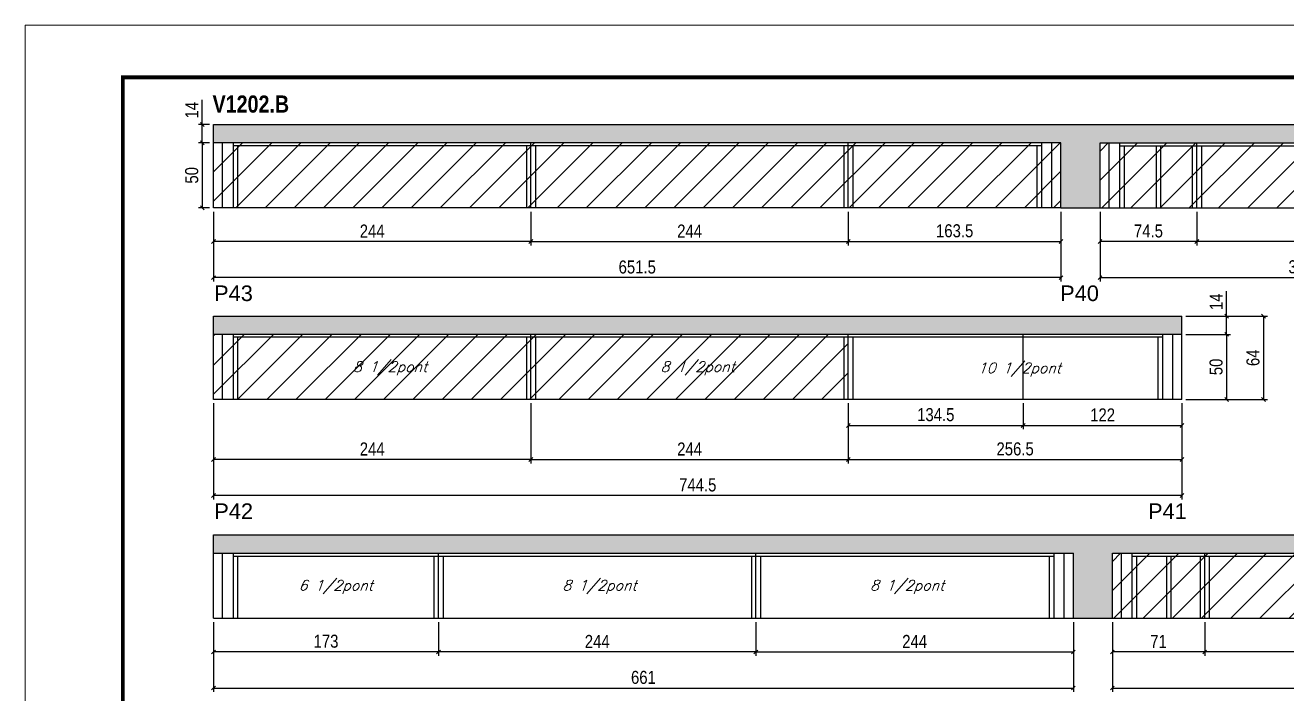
# Model space of a CAD drawing. Extents: x 3309 to 9563, y -2522 to 14608.
# Drawn here: x 3309 to 4279, y 11797 to 12311 of the extents above; entities that cross this region are included whole.
import ezdxf

# ---------------------------------------------------------------- set-up
doc = ezdxf.new("R2010")
doc.units = 0
doc.linetypes.add('DASHED', pattern=[0.75, 0.5, -0.25])
for name, color, linetype in [('5', 5, 'Continuous'), ('COTA', 241, 'Continuous'), ('NOMENCLATURA', 7, 'Continuous'), ('Painéis', 200, 'Continuous'), ('SARR_2.2x7', 40, 'Continuous'), ('SARR_3.5x7', 81, 'Continuous'), ('texto', 7, 'Continuous')]:
    doc.layers.add(name, color=color, linetype=linetype)
for name, color, linetype, lineweight in [('Folhas', 255, 'Continuous', 9), ('Hachura', 251, 'Continuous', 9), ('SARRAFO DE PRESSAO', 251, 'DASHED', 9)]:
    doc.layers.add(name, color=color, linetype=linetype, lineweight=lineweight)
doc.styles.add('COTA TECNICA', font='techl___.ttf', dxfattribs={"height": 10})
doc.styles.add('Romans', font='romans.shx')
doc.styles.get("Standard").update_dxf_attribs({"font": 'arial.ttf'})
doc.styles.add('TECNICA', font='techb___.ttf', dxfattribs={"height": 10})
doc.dimstyles.new('PAINEL', dxfattribs={"dimtxt": 10, "dimasz": 3, "dimexe": 3, "dimexo": 3, "dimgap": 3, "dimtad": 1, "dimdec": 1, "dimzin": 12, "dimdsep": 46, "dimtxsty": 'COTA TECNICA', "dimblk1": 'OBLIQUE', "dimblk2": 'OBLIQUE', "dimsah": 1, "dimcen": 0.9, "dimclrd": 4, "dimclre": 4, "dimclrt": 240, "dimadec": 1, "dimazin": 3, "dimtfac": 1, "dimtdec": 1, "dimtmove": 0, "dimatfit": 3, "dimfxl": 1, "dimtolj": 1, "dimtzin": 12, "dimarcsym": 0})

# ---------------------------------------------------------------- blocks, each defined once
blk = doc.blocks.new('9999999999')
at = {"layer": 'Folhas'}
blk.add_lwpolyline([(98138.98, 34190.21), (99623.98, 34190.21), (99623.98, 35240.21), (98138.98, 35240.21)], close=True, dxfattribs=at)
at = {"layer": 'Folhas', "color": 30, "const_width": 3}
blk.add_lwpolyline([(98213.98, 34230.21), (99583.98, 34230.21), (99583.98, 35200.21), (98213.98, 35200.21)], close=True, dxfattribs=at)
blk = doc.blocks.new('_Oblique')
at = {"color": 0, "linetype": 'ByBlock', "lineweight": -2}
blk.add_line((-0.5, -0.5), (0.5, 0.5), dxfattribs=at)
blk = doc.blocks.new('*D91')
at = {"layer": 'COTA', "color": 4, "linetype": 'ByBlock', "lineweight": -2, "transparency": 16777216}
for p, q in [((4145.1, 11851.95), (4145.1, 11798.32)), ((4460.06, 11851.95), (4460.06, 11798.32)), ((4145.1, 11801.32), (4460.06, 11801.32))]:
    blk.add_line(p, q, dxfattribs=at)
at = {"layer": 'Defpoints', "color": 0, "linetype": 'ByBlock', "transparency": 16777216}
for p in [(4145.1, 11854.95), (4460.06, 11854.95), (4460.06, 11801.32)]:
    blk.add_point(p, dxfattribs=at)
at = {"layer": 'COTA', "color": 4, "linetype": 'ByBlock', "lineweight": -2, "transparency": 16777216, "xscale": 3, "yscale": 3, "zscale": 3, "rotation": 180}
blk.add_blockref('_Oblique', (4145.1, 11801.32), dxfattribs=at)
at = {"layer": 'COTA', "color": 4, "linetype": 'ByBlock', "lineweight": -2, "transparency": 16777216, "xscale": 3, "yscale": 3, "zscale": 3}
blk.add_blockref('_Oblique', (4460.06, 11801.32), dxfattribs=at)
at = {"layer": 'COTA', "color": 240, "linetype": 'ByBlock', "transparency": 16777216, "insert": (4302.58, 11809.54), "char_height": 10, "attachment_point": 5, "style": 'COTA TECNICA'}
blk.add_mtext('\\A1;315', dxfattribs=at)
blk = doc.blocks.new('*D92')
at = {"layer": 'COTA', "color": 4, "lineweight": -2, "transparency": 16777216}
for p, q in [((4216.06, 11851.95), (4216.06, 11826.03)), ((4460.06, 11851.95), (4460.06, 11826.03)), ((4460.06, 11829.03), (4216.06, 11829.03))]:
    blk.add_line(p, q, dxfattribs=at)
at = {"layer": 'Defpoints', "color": 0, "transparency": 16777216}
for p in [(4216.06, 11854.95), (4460.06, 11854.95), (4216.06, 11829.03)]:
    blk.add_point(p, dxfattribs=at)
at = {"layer": 'COTA', "color": 4, "lineweight": -2, "transparency": 16777216, "xscale": 3, "yscale": 3, "zscale": 3, "rotation": 180}
blk.add_blockref('_Oblique', (4216.06, 11829.03), dxfattribs=at)
at = {"layer": 'COTA', "color": 4, "lineweight": -2, "transparency": 16777216, "xscale": 3, "yscale": 3, "zscale": 3}
blk.add_blockref('_Oblique', (4460.06, 11829.03), dxfattribs=at)
at = {"layer": 'COTA', "color": 240, "transparency": 16777216, "insert": (4338.06, 11837.11), "char_height": 10, "attachment_point": 5, "style": 'COTA TECNICA'}
blk.add_mtext('\\A1;244', dxfattribs=at)
blk = doc.blocks.new('*D93')
at = {"layer": 'COTA', "color": 4, "lineweight": -2, "transparency": 16777216}
for p, q in [((4145.1, 11851.95), (4145.1, 11826.03)), ((4216.06, 11851.95), (4216.06, 11826.03)), ((4216.06, 11829.03), (4145.1, 11829.03))]:
    blk.add_line(p, q, dxfattribs=at)
at = {"layer": 'Defpoints', "color": 0, "transparency": 16777216}
for p in [(4145.1, 11854.95), (4216.06, 11854.95), (4145.1, 11829.03)]:
    blk.add_point(p, dxfattribs=at)
at = {"layer": 'COTA', "color": 4, "lineweight": -2, "transparency": 16777216, "xscale": 3, "yscale": 3, "zscale": 3, "rotation": 180}
blk.add_blockref('_Oblique', (4145.1, 11829.03), dxfattribs=at)
at = {"layer": 'COTA', "color": 4, "lineweight": -2, "transparency": 16777216, "xscale": 3, "yscale": 3, "zscale": 3}
blk.add_blockref('_Oblique', (4216.06, 11829.03), dxfattribs=at)
at = {"layer": 'COTA', "color": 240, "transparency": 16777216, "insert": (4180.58, 11837.11), "char_height": 10, "attachment_point": 5, "style": 'COTA TECNICA'}
blk.add_mtext('\\A1;71', dxfattribs=at)
blk = doc.blocks.new('*D98')
at = {"layer": 'COTA', "color": 4, "linetype": 'ByBlock', "lineweight": -2, "transparency": 16777216}
for p, q in [((3454.1, 12167.35), (3454.1, 12141.44)), ((3698.1, 12167.35), (3698.1, 12141.44)), ((3698.1, 12144.44), (3454.1, 12144.44))]:
    blk.add_line(p, q, dxfattribs=at)
at = {"layer": 'Defpoints', "color": 0, "linetype": 'ByBlock', "transparency": 16777216}
for p in [(3454.1, 12170.35), (3698.1, 12170.35), (3454.1, 12144.44)]:
    blk.add_point(p, dxfattribs=at)
at = {"layer": 'COTA', "color": 4, "linetype": 'ByBlock', "lineweight": -2, "transparency": 16777216, "xscale": 3, "yscale": 3, "zscale": 3, "rotation": 180}
blk.add_blockref('_Oblique', (3454.1, 12144.44), dxfattribs=at)
at = {"layer": 'COTA', "color": 4, "linetype": 'ByBlock', "lineweight": -2, "transparency": 16777216, "xscale": 3, "yscale": 3, "zscale": 3}
blk.add_blockref('_Oblique', (3698.1, 12144.44), dxfattribs=at)
at = {"layer": 'COTA', "color": 240, "linetype": 'ByBlock', "transparency": 16777216, "insert": (3576.1, 12152.51), "char_height": 10, "attachment_point": 5, "style": 'COTA TECNICA'}
blk.add_mtext('\\A1;244', dxfattribs=at)
blk = doc.blocks.new('*D100')
at = {"layer": 'COTA', "color": 4, "linetype": 'ByBlock', "lineweight": -2, "transparency": 16777216}
for p, q in [((3454.1, 12167.35), (3454.1, 12113.73)), ((4105.6, 12167.35), (4105.6, 12113.73)), ((4105.6, 12116.73), (3454.1, 12116.73))]:
    blk.add_line(p, q, dxfattribs=at)
at = {"layer": 'Defpoints', "color": 0, "linetype": 'ByBlock', "transparency": 16777216}
for p in [(3454.1, 12170.35), (4105.6, 12170.35), (3454.1, 12116.73)]:
    blk.add_point(p, dxfattribs=at)
at = {"layer": 'COTA', "color": 4, "linetype": 'ByBlock', "lineweight": -2, "transparency": 16777216, "xscale": 3, "yscale": 3, "zscale": 3, "rotation": 180}
blk.add_blockref('_Oblique', (3454.1, 12116.73), dxfattribs=at)
at = {"layer": 'COTA', "color": 4, "linetype": 'ByBlock', "lineweight": -2, "transparency": 16777216, "xscale": 3, "yscale": 3, "zscale": 3}
blk.add_blockref('_Oblique', (4105.6, 12116.73), dxfattribs=at)
at = {"layer": 'COTA', "color": 240, "linetype": 'ByBlock', "transparency": 16777216, "insert": (3779.85, 12124.84), "char_height": 10, "attachment_point": 5, "style": 'COTA TECNICA'}
blk.add_mtext('\\A1;651.5', dxfattribs=at)
blk = doc.blocks.new('*D99')
at = {"layer": 'COTA', "color": 4, "lineweight": -2, "transparency": 16777216}
for p, q in [((3698.1, 12167.35), (3698.1, 12141.44)), ((3942.1, 12167.35), (3942.1, 12141.44)), ((3698.1, 12144.44), (3942.1, 12144.44))]:
    blk.add_line(p, q, dxfattribs=at)
at = {"layer": 'Defpoints', "color": 0, "transparency": 16777216}
for p in [(3698.1, 12170.35, 0), (3942.1, 12170.35, 0), (3942.1, 12144.44)]:
    blk.add_point(p, dxfattribs=at)
at = {"layer": 'COTA', "color": 4, "lineweight": -2, "transparency": 16777216, "xscale": 3, "yscale": 3, "zscale": 3, "rotation": 180}
blk.add_blockref('_Oblique', (3698.1, 12144.44), dxfattribs=at)
at = {"layer": 'COTA', "color": 4, "lineweight": -2, "transparency": 16777216, "xscale": 3, "yscale": 3, "zscale": 3}
blk.add_blockref('_Oblique', (3942.1, 12144.44), dxfattribs=at)
at = {"layer": 'COTA', "color": 240, "transparency": 16777216, "insert": (3820.1, 12152.51), "char_height": 10, "attachment_point": 5, "style": 'COTA TECNICA'}
blk.add_mtext('\\A1;244', dxfattribs=at)
blk = doc.blocks.new('*D104')
at = {"layer": 'COTA', "color": 4, "linetype": 'ByBlock', "lineweight": -2, "transparency": 16777216}
for p, q in [((4135.6, 12167.35), (4135.6, 12113.73)), ((4454.06, 12167.35), (4454.06, 12113.73)), ((4135.6, 12116.73), (4454.06, 12116.73))]:
    blk.add_line(p, q, dxfattribs=at)
at = {"layer": 'Defpoints', "color": 0, "linetype": 'ByBlock', "transparency": 16777216}
for p in [(4135.6, 12170.35), (4454.06, 12170.35), (4454.06, 12116.73)]:
    blk.add_point(p, dxfattribs=at)
at = {"layer": 'COTA', "color": 4, "linetype": 'ByBlock', "lineweight": -2, "transparency": 16777216, "xscale": 3, "yscale": 3, "zscale": 3, "rotation": 180}
blk.add_blockref('_Oblique', (4135.6, 12116.73), dxfattribs=at)
at = {"layer": 'COTA', "color": 4, "linetype": 'ByBlock', "lineweight": -2, "transparency": 16777216, "xscale": 3, "yscale": 3, "zscale": 3}
blk.add_blockref('_Oblique', (4454.06, 12116.73), dxfattribs=at)
at = {"layer": 'COTA', "color": 240, "linetype": 'ByBlock', "transparency": 16777216, "insert": (4294.83, 12124.97), "char_height": 10, "attachment_point": 5, "style": 'COTA TECNICA'}
blk.add_mtext('\\A1;318.5', dxfattribs=at)
blk = doc.blocks.new('*D105')
at = {"layer": 'COTA', "color": 4, "lineweight": -2, "transparency": 16777216}
for p, q in [((4210.06, 12167.35), (4210.06, 12141.44)), ((4454.06, 12167.35), (4454.06, 12141.44)), ((4454.06, 12144.44), (4210.06, 12144.44))]:
    blk.add_line(p, q, dxfattribs=at)
at = {"layer": 'Defpoints', "color": 0, "transparency": 16777216}
for p in [(4210.06, 12170.35), (4454.06, 12170.35), (4210.06, 12144.44)]:
    blk.add_point(p, dxfattribs=at)
at = {"layer": 'COTA', "color": 4, "lineweight": -2, "transparency": 16777216, "xscale": 3, "yscale": 3, "zscale": 3, "rotation": 180}
blk.add_blockref('_Oblique', (4210.06, 12144.44), dxfattribs=at)
at = {"layer": 'COTA', "color": 4, "lineweight": -2, "transparency": 16777216, "xscale": 3, "yscale": 3, "zscale": 3}
blk.add_blockref('_Oblique', (4454.06, 12144.44), dxfattribs=at)
at = {"layer": 'COTA', "color": 240, "transparency": 16777216, "insert": (4332.06, 12152.51), "char_height": 10, "attachment_point": 5, "style": 'COTA TECNICA'}
blk.add_mtext('\\A1;244', dxfattribs=at)
blk = doc.blocks.new('*D106')
at = {"layer": 'COTA', "color": 4, "lineweight": -2, "transparency": 16777216}
for p, q in [((4135.6, 12167.35), (4135.6, 12141.44)), ((4210.06, 12167.35), (4210.06, 12141.44)), ((4210.06, 12144.44), (4135.6, 12144.44))]:
    blk.add_line(p, q, dxfattribs=at)
at = {"layer": 'Defpoints', "color": 0, "transparency": 16777216}
for p in [(4135.6, 12170.35), (4210.06, 12170.35), (4135.6, 12144.44)]:
    blk.add_point(p, dxfattribs=at)
at = {"layer": 'COTA', "color": 4, "lineweight": -2, "transparency": 16777216, "xscale": 3, "yscale": 3, "zscale": 3, "rotation": 180}
blk.add_blockref('_Oblique', (4135.6, 12144.44), dxfattribs=at)
at = {"layer": 'COTA', "color": 4, "lineweight": -2, "transparency": 16777216, "xscale": 3, "yscale": 3, "zscale": 3}
blk.add_blockref('_Oblique', (4210.06, 12144.44), dxfattribs=at)
at = {"layer": 'COTA', "color": 240, "transparency": 16777216, "insert": (4172.83, 12152.55), "char_height": 10, "attachment_point": 5, "style": 'COTA TECNICA'}
blk.add_mtext('\\A1;74.5', dxfattribs=at)
blk = doc.blocks.new('*D125')
at = {"layer": 'COTA', "color": 4, "lineweight": -2, "transparency": 16777216}
for p, q in [((3942.1, 12167.35), (3942.1, 12141.44)), ((4105.6, 12167.35), (4105.6, 12141.44)), ((3942.1, 12144.44), (4105.6, 12144.44))]:
    blk.add_line(p, q, dxfattribs=at)
at = {"layer": 'Defpoints', "color": 0, "transparency": 16777216}
for p in [(3942.1, 12170.35, 0), (4105.6, 12170.35, 0), (4105.6, 12144.44)]:
    blk.add_point(p, dxfattribs=at)
at = {"layer": 'COTA', "color": 4, "lineweight": -2, "transparency": 16777216, "xscale": 3, "yscale": 3, "zscale": 3, "rotation": 180}
blk.add_blockref('_Oblique', (3942.1, 12144.44), dxfattribs=at)
at = {"layer": 'COTA', "color": 4, "lineweight": -2, "transparency": 16777216, "xscale": 3, "yscale": 3, "zscale": 3}
blk.add_blockref('_Oblique', (4105.6, 12144.44), dxfattribs=at)
at = {"layer": 'COTA', "color": 240, "transparency": 16777216, "insert": (4023.85, 12152.66), "char_height": 10, "attachment_point": 5, "style": 'COTA TECNICA'}
blk.add_mtext('\\A1;163.5', dxfattribs=at)
blk = doc.blocks.new('*D127')
at = {"layer": 'COTA', "color": 4, "linetype": 'ByBlock', "lineweight": -2, "transparency": 16777216}
for p, q in [((3454.1, 12020.13), (3454.1, 11973.95)), ((3698.1, 12020.13), (3698.1, 11973.95)), ((3698.1, 11976.95), (3454.1, 11976.95))]:
    blk.add_line(p, q, dxfattribs=at)
at = {"layer": 'Defpoints', "color": 0, "linetype": 'ByBlock', "transparency": 16777216}
for p in [(3454.1, 12023.13), (3698.1, 12023.13), (3454.1, 11976.95)]:
    blk.add_point(p, dxfattribs=at)
at = {"layer": 'COTA', "color": 4, "linetype": 'ByBlock', "lineweight": -2, "transparency": 16777216, "xscale": 3, "yscale": 3, "zscale": 3, "rotation": 180}
blk.add_blockref('_Oblique', (3454.1, 11976.95), dxfattribs=at)
at = {"layer": 'COTA', "color": 4, "linetype": 'ByBlock', "lineweight": -2, "transparency": 16777216, "xscale": 3, "yscale": 3, "zscale": 3}
blk.add_blockref('_Oblique', (3698.1, 11976.95), dxfattribs=at)
at = {"layer": 'COTA', "color": 240, "linetype": 'ByBlock', "transparency": 16777216, "insert": (3576.1, 11985.02), "char_height": 10, "attachment_point": 5, "style": 'COTA TECNICA'}
blk.add_mtext('\\A1;244', dxfattribs=at)
blk = doc.blocks.new('*D130')
at = {"layer": 'COTA', "color": 4, "linetype": 'ByBlock', "lineweight": -2, "transparency": 16777216}
for p, q in [((3454.1, 12020.13), (3454.1, 11946.24)), ((4198.6, 12020.13), (4198.6, 11946.24)), ((4198.6, 11949.24), (3454.1, 11949.24))]:
    blk.add_line(p, q, dxfattribs=at)
at = {"layer": 'Defpoints', "color": 0, "linetype": 'ByBlock', "transparency": 16777216}
for p in [(3454.1, 12023.13), (4198.6, 12023.13), (3454.1, 11949.24)]:
    blk.add_point(p, dxfattribs=at)
at = {"layer": 'COTA', "color": 4, "linetype": 'ByBlock', "lineweight": -2, "transparency": 16777216, "xscale": 3, "yscale": 3, "zscale": 3, "rotation": 180}
blk.add_blockref('_Oblique', (3454.1, 11949.24), dxfattribs=at)
at = {"layer": 'COTA', "color": 4, "linetype": 'ByBlock', "lineweight": -2, "transparency": 16777216, "xscale": 3, "yscale": 3, "zscale": 3}
blk.add_blockref('_Oblique', (4198.6, 11949.24), dxfattribs=at)
at = {"layer": 'COTA', "color": 240, "linetype": 'ByBlock', "transparency": 16777216, "insert": (3826.35, 11957.35), "char_height": 10, "attachment_point": 5, "style": 'COTA TECNICA'}
blk.add_mtext('\\A1;744.5', dxfattribs=at)
blk = doc.blocks.new('*D128')
at = {"layer": 'COTA', "color": 4, "lineweight": -2, "transparency": 16777216}
for p, q in [((3698.1, 12020.13), (3698.1, 11973.95)), ((3942.1, 12020.13), (3942.1, 11973.95)), ((3698.1, 11976.95), (3942.1, 11976.95))]:
    blk.add_line(p, q, dxfattribs=at)
at = {"layer": 'Defpoints', "color": 0, "transparency": 16777216}
for p in [(3698.1, 12023.13, 0), (3942.1, 12023.13, 0), (3942.1, 11976.95)]:
    blk.add_point(p, dxfattribs=at)
at = {"layer": 'COTA', "color": 4, "lineweight": -2, "transparency": 16777216, "xscale": 3, "yscale": 3, "zscale": 3, "rotation": 180}
blk.add_blockref('_Oblique', (3698.1, 11976.95), dxfattribs=at)
at = {"layer": 'COTA', "color": 4, "lineweight": -2, "transparency": 16777216, "xscale": 3, "yscale": 3, "zscale": 3}
blk.add_blockref('_Oblique', (3942.1, 11976.95), dxfattribs=at)
at = {"layer": 'COTA', "color": 240, "transparency": 16777216, "insert": (3820.1, 11985.02), "char_height": 10, "attachment_point": 5, "style": 'COTA TECNICA'}
blk.add_mtext('\\A1;244', dxfattribs=at)
blk = doc.blocks.new('*D129')
at = {"layer": 'COTA', "color": 4, "lineweight": -2, "transparency": 16777216}
for p, q in [((4201.6, 12087.13), (4264.32, 12087.13)), ((4261.32, 12087.13), (4261.32, 12023.13)), ((4201.6, 12023.13), (4264.32, 12023.13))]:
    blk.add_line(p, q, dxfattribs=at)
at = {"layer": 'Defpoints', "color": 0, "transparency": 16777216}
for p in [(4198.6, 12087.13, 0), (4198.6, 12023.13, 0), (4261.32, 12023.13)]:
    blk.add_point(p, dxfattribs=at)
at = {"layer": 'COTA', "color": 4, "lineweight": -2, "transparency": 16777216, "xscale": 3, "yscale": 3, "zscale": 3}
for p, rotation in [((4261.32, 12087.13), 90), ((4261.32, 12023.13), 270)]:
    blk.add_blockref('_Oblique', p, dxfattribs=dict(at, rotation=rotation))
at = {"layer": 'COTA', "color": 240, "transparency": 16777216, "insert": (4253.22, 12055.13), "char_height": 10, "attachment_point": 5, "rotation": 90, "style": 'COTA TECNICA'}
blk.add_mtext('\\A1;64', dxfattribs=at)
blk = doc.blocks.new('*D131')
at = {"layer": 'COTA', "color": 4, "lineweight": -2, "transparency": 16777216}
for p, q in [((3942.1, 12020.13), (3942.1, 11973.95)), ((4198.6, 12020.13), (4198.6, 11973.95)), ((3942.1, 11976.95), (4198.6, 11976.95))]:
    blk.add_line(p, q, dxfattribs=at)
at = {"layer": 'Defpoints', "color": 0, "transparency": 16777216}
for p in [(3942.1, 12023.13, 0), (4198.6, 12023.13, 0), (4198.6, 11976.95)]:
    blk.add_point(p, dxfattribs=at)
at = {"layer": 'COTA', "color": 4, "lineweight": -2, "transparency": 16777216, "xscale": 3, "yscale": 3, "zscale": 3, "rotation": 180}
blk.add_blockref('_Oblique', (3942.1, 11976.95), dxfattribs=at)
at = {"layer": 'COTA', "color": 4, "lineweight": -2, "transparency": 16777216, "xscale": 3, "yscale": 3, "zscale": 3}
blk.add_blockref('_Oblique', (4198.6, 11976.95), dxfattribs=at)
at = {"layer": 'COTA', "color": 240, "transparency": 16777216, "insert": (4070.35, 11985.06), "char_height": 10, "attachment_point": 5, "style": 'COTA TECNICA'}
blk.add_mtext('\\A1;256.5', dxfattribs=at)
blk = doc.blocks.new('*D132')
at = {"layer": 'COTA', "color": 4, "lineweight": -2, "transparency": 16777216}
for p, q in [((4201.6, 12073.13), (4235.96, 12073.13)), ((4232.96, 12073.13), (4232.96, 12023.13)), ((4201.6, 12023.13), (4235.96, 12023.13))]:
    blk.add_line(p, q, dxfattribs=at)
at = {"layer": 'Defpoints', "color": 0, "transparency": 16777216}
for p in [(4198.6, 12073.13, 0), (4198.6, 12023.13, 0), (4232.96, 12023.13)]:
    blk.add_point(p, dxfattribs=at)
at = {"layer": 'COTA', "color": 4, "lineweight": -2, "transparency": 16777216, "xscale": 3, "yscale": 3, "zscale": 3}
for p, rotation in [((4232.96, 12073.13), 90), ((4232.96, 12023.13), 270)]:
    blk.add_blockref('_Oblique', p, dxfattribs=dict(at, rotation=rotation))
at = {"layer": 'COTA', "color": 240, "transparency": 16777216, "insert": (4224.85, 12048.13), "char_height": 10, "attachment_point": 5, "rotation": 90, "style": 'COTA TECNICA'}
blk.add_mtext('\\A1;50', dxfattribs=at)
blk = doc.blocks.new('*D133')
at = {"layer": 'COTA', "color": 4, "lineweight": -2, "transparency": 16777216}
for p, q in [((4232.96, 12087.13), (4232.96, 12106.25)), ((4201.6, 12087.13), (4235.96, 12087.13)), ((4232.96, 12073.13), (4232.96, 12087.13)), ((4201.6, 12073.13), (4235.96, 12073.13))]:
    blk.add_line(p, q, dxfattribs=at)
at = {"layer": 'Defpoints', "color": 0, "transparency": 16777216}
for p in [(4198.6, 12087.13, 0), (4232.96, 12087.13), (4198.6, 12073.13, 0)]:
    blk.add_point(p, dxfattribs=at)
at = {"layer": 'COTA', "color": 4, "lineweight": -2, "transparency": 16777216, "xscale": 3, "yscale": 3, "zscale": 3}
for p, rotation in [((4232.96, 12087.13), 90), ((4232.96, 12073.13), 270)]:
    blk.add_blockref('_Oblique', p, dxfattribs=dict(at, rotation=rotation))
at = {"layer": 'COTA', "color": 240, "transparency": 16777216, "insert": (4224.88, 12098.19), "char_height": 10, "attachment_point": 5, "rotation": 90, "style": 'COTA TECNICA'}
blk.add_mtext('\\A1;14', dxfattribs=at)
blk = doc.blocks.new('*D134')
at = {"layer": 'COTA', "color": 4, "lineweight": -2, "transparency": 16777216}
for p, q in [((3942.1, 12020.13), (3942.1, 12000.15)), ((4076.6, 12020.13), (4076.6, 12000.15)), ((3942.1, 12003.15), (4076.6, 12003.15))]:
    blk.add_line(p, q, dxfattribs=at)
at = {"layer": 'Defpoints', "color": 0, "transparency": 16777216}
for p in [(3942.1, 12023.13, 0), (4076.6, 12023.13, 0), (4076.6, 12003.15)]:
    blk.add_point(p, dxfattribs=at)
at = {"layer": 'COTA', "color": 4, "lineweight": -2, "transparency": 16777216, "xscale": 3, "yscale": 3, "zscale": 3, "rotation": 180}
blk.add_blockref('_Oblique', (3942.1, 12003.15), dxfattribs=at)
at = {"layer": 'COTA', "color": 4, "lineweight": -2, "transparency": 16777216, "xscale": 3, "yscale": 3, "zscale": 3}
blk.add_blockref('_Oblique', (4076.6, 12003.15), dxfattribs=at)
at = {"layer": 'COTA', "color": 240, "transparency": 16777216, "insert": (4009.35, 12011.37), "char_height": 10, "attachment_point": 5, "style": 'COTA TECNICA'}
blk.add_mtext('\\A1;134.5', dxfattribs=at)
blk = doc.blocks.new('*D135')
at = {"layer": 'COTA', "color": 4, "lineweight": -2, "transparency": 16777216}
for p, q in [((4076.6, 12020.13), (4076.6, 12000.15)), ((4198.6, 12020.13), (4198.6, 12000.15)), ((4076.6, 12003.15), (4198.6, 12003.15))]:
    blk.add_line(p, q, dxfattribs=at)
at = {"layer": 'Defpoints', "color": 0, "transparency": 16777216}
for p in [(4076.6, 12023.13, 0), (4198.6, 12023.13, 0), (4198.6, 12003.15)]:
    blk.add_point(p, dxfattribs=at)
at = {"layer": 'COTA', "color": 4, "lineweight": -2, "transparency": 16777216, "xscale": 3, "yscale": 3, "zscale": 3, "rotation": 180}
blk.add_blockref('_Oblique', (4076.6, 12003.15), dxfattribs=at)
at = {"layer": 'COTA', "color": 4, "lineweight": -2, "transparency": 16777216, "xscale": 3, "yscale": 3, "zscale": 3}
blk.add_blockref('_Oblique', (4198.6, 12003.15), dxfattribs=at)
at = {"layer": 'COTA', "color": 240, "transparency": 16777216, "insert": (4137.6, 12011.21), "char_height": 10, "attachment_point": 5, "style": 'COTA TECNICA'}
blk.add_mtext('\\A1;122', dxfattribs=at)
blk = doc.blocks.new('*D2481')
at = {"layer": 'COTA', "color": 4, "lineweight": -2, "transparency": 16777216}
for p, q in [((3451.1, 12220.35), (3442.51, 12220.35)), ((3445.51, 12220.35), (3445.51, 12170.35)), ((3451.1, 12170.35), (3442.51, 12170.35))]:
    blk.add_line(p, q, dxfattribs=at)
at = {"layer": 'Defpoints', "color": 0, "transparency": 16777216}
for p in [(3454.1, 12220.35, 0), (3445.51, 12170.35), (3454.1, 12170.35, 0)]:
    blk.add_point(p, dxfattribs=at)
at = {"layer": 'COTA', "color": 4, "lineweight": -2, "transparency": 16777216, "xscale": 3, "yscale": 3, "zscale": 3}
for p, rotation in [((3445.51, 12220.35), 90), ((3445.51, 12170.35), 270)]:
    blk.add_blockref('_Oblique', p, dxfattribs=dict(at, rotation=rotation))
at = {"layer": 'COTA', "color": 240, "transparency": 16777216, "insert": (3437.4, 12195.35), "char_height": 10, "attachment_point": 5, "rotation": 90, "style": 'COTA TECNICA'}
blk.add_mtext('\\A1;50', dxfattribs=at)
blk = doc.blocks.new('*D2482')
at = {"layer": 'COTA', "color": 4, "lineweight": -2, "transparency": 16777216}
for p, q in [((3445.51, 12234.35), (3445.51, 12253.47)), ((3451.1, 12234.35), (3442.51, 12234.35)), ((3445.51, 12220.35), (3445.51, 12234.35)), ((3451.1, 12220.35), (3442.51, 12220.35))]:
    blk.add_line(p, q, dxfattribs=at)
at = {"layer": 'Defpoints', "color": 0, "transparency": 16777216}
for p in [(3445.51, 12234.35), (3454.1, 12234.35, 0), (3454.1, 12220.35, 0)]:
    blk.add_point(p, dxfattribs=at)
at = {"layer": 'COTA', "color": 4, "lineweight": -2, "transparency": 16777216, "xscale": 3, "yscale": 3, "zscale": 3}
for p, rotation in [((3445.51, 12234.35), 90), ((3445.51, 12220.35), 270)]:
    blk.add_blockref('_Oblique', p, dxfattribs=dict(at, rotation=rotation))
at = {"layer": 'COTA', "color": 240, "transparency": 16777216, "insert": (3437.43, 12245.41), "char_height": 10, "attachment_point": 5, "rotation": 90, "style": 'COTA TECNICA'}
blk.add_mtext('\\A1;14', dxfattribs=at)
blk = doc.blocks.new('*D2483')
at = {"layer": 'COTA', "color": 4, "linetype": 'ByBlock', "lineweight": -2, "transparency": 16777216}
for p, q in [((3871.1, 11851.95), (3871.1, 11826.03)), ((4115.1, 11851.95), (4115.1, 11826.03)), ((3871.1, 11829.03), (4115.1, 11829.03))]:
    blk.add_line(p, q, dxfattribs=at)
at = {"layer": 'Defpoints', "color": 0, "linetype": 'ByBlock', "transparency": 16777216}
for p in [(3871.1, 11854.95), (4115.1, 11854.95), (4115.1, 11829.03)]:
    blk.add_point(p, dxfattribs=at)
at = {"layer": 'COTA', "color": 4, "linetype": 'ByBlock', "lineweight": -2, "transparency": 16777216, "xscale": 3, "yscale": 3, "zscale": 3, "rotation": 180}
blk.add_blockref('_Oblique', (3871.1, 11829.03), dxfattribs=at)
at = {"layer": 'COTA', "color": 4, "linetype": 'ByBlock', "lineweight": -2, "transparency": 16777216, "xscale": 3, "yscale": 3, "zscale": 3}
blk.add_blockref('_Oblique', (4115.1, 11829.03), dxfattribs=at)
at = {"layer": 'COTA', "color": 240, "linetype": 'ByBlock', "transparency": 16777216, "insert": (3993.1, 11837.11), "char_height": 10, "attachment_point": 5, "style": 'COTA TECNICA'}
blk.add_mtext('\\A1;244', dxfattribs=at)
blk = doc.blocks.new('*D2485')
at = {"layer": 'COTA', "color": 4, "linetype": 'ByBlock', "lineweight": -2, "transparency": 16777216}
for p, q in [((3454.1, 11851.95), (3454.1, 11798.32)), ((4115.1, 11851.95), (4115.1, 11798.32)), ((3454.1, 11801.32), (4115.1, 11801.32))]:
    blk.add_line(p, q, dxfattribs=at)
at = {"layer": 'Defpoints', "color": 0, "linetype": 'ByBlock', "transparency": 16777216}
for p in [(3454.1, 11854.95), (4115.1, 11854.95), (4115.1, 11801.32)]:
    blk.add_point(p, dxfattribs=at)
at = {"layer": 'COTA', "color": 4, "linetype": 'ByBlock', "lineweight": -2, "transparency": 16777216, "xscale": 3, "yscale": 3, "zscale": 3, "rotation": 180}
blk.add_blockref('_Oblique', (3454.1, 11801.32), dxfattribs=at)
at = {"layer": 'COTA', "color": 4, "linetype": 'ByBlock', "lineweight": -2, "transparency": 16777216, "xscale": 3, "yscale": 3, "zscale": 3}
blk.add_blockref('_Oblique', (4115.1, 11801.32), dxfattribs=at)
at = {"layer": 'COTA', "color": 240, "linetype": 'ByBlock', "transparency": 16777216, "insert": (3784.6, 11809.43), "char_height": 10, "attachment_point": 5, "style": 'COTA TECNICA'}
blk.add_mtext('\\A1;661', dxfattribs=at)
blk = doc.blocks.new('*D2484')
at = {"layer": 'COTA', "color": 4, "lineweight": -2, "transparency": 16777216}
for p, q in [((3627.1, 11851.95), (3627.1, 11826.03)), ((3871.1, 11851.95), (3871.1, 11826.03)), ((3871.1, 11829.03), (3627.1, 11829.03))]:
    blk.add_line(p, q, dxfattribs=at)
at = {"layer": 'Defpoints', "color": 0, "transparency": 16777216}
for p in [(3627.1, 11854.95, 0), (3871.1, 11854.95, 0), (3627.1, 11829.03)]:
    blk.add_point(p, dxfattribs=at)
at = {"layer": 'COTA', "color": 4, "lineweight": -2, "transparency": 16777216, "xscale": 3, "yscale": 3, "zscale": 3, "rotation": 180}
blk.add_blockref('_Oblique', (3627.1, 11829.03), dxfattribs=at)
at = {"layer": 'COTA', "color": 4, "lineweight": -2, "transparency": 16777216, "xscale": 3, "yscale": 3, "zscale": 3}
blk.add_blockref('_Oblique', (3871.1, 11829.03), dxfattribs=at)
at = {"layer": 'COTA', "color": 240, "transparency": 16777216, "insert": (3749.1, 11837.11), "char_height": 10, "attachment_point": 5, "style": 'COTA TECNICA'}
blk.add_mtext('\\A1;244', dxfattribs=at)
blk = doc.blocks.new('*D2486')
at = {"layer": 'COTA', "color": 4, "lineweight": -2, "transparency": 16777216}
for p, q in [((3454.1, 11851.95), (3454.1, 11826.03)), ((3627.1, 11851.95), (3627.1, 11826.03)), ((3627.1, 11829.03), (3454.1, 11829.03))]:
    blk.add_line(p, q, dxfattribs=at)
at = {"layer": 'Defpoints', "color": 0, "transparency": 16777216}
for p in [(3454.1, 11854.95, 0), (3627.1, 11854.95, 0), (3454.1, 11829.03)]:
    blk.add_point(p, dxfattribs=at)
at = {"layer": 'COTA', "color": 4, "lineweight": -2, "transparency": 16777216, "xscale": 3, "yscale": 3, "zscale": 3, "rotation": 180}
blk.add_blockref('_Oblique', (3454.1, 11829.03), dxfattribs=at)
at = {"layer": 'COTA', "color": 4, "lineweight": -2, "transparency": 16777216, "xscale": 3, "yscale": 3, "zscale": 3}
blk.add_blockref('_Oblique', (3627.1, 11829.03), dxfattribs=at)
at = {"layer": 'COTA', "color": 240, "transparency": 16777216, "insert": (3540.6, 11837.25), "char_height": 10, "attachment_point": 5, "style": 'COTA TECNICA'}
blk.add_mtext('\\A1;173', dxfattribs=at)

msp = doc.modelspace()

# ---------------------------------------------------------------- hatches: boundary and pattern name
at = {"layer": 'COTA'}
h = msp.add_hatch(dxfattribs=at)
h.set_pattern_fill('AR-CONC', color=256, scale=0.03)
h.set_pattern_definition([(50, (0, 36.7642), (5.46554, -0.4781726), [0.5715, -6.2865]), (355, (0, 36.764), (-1.0573026, 5.7317054), [0.4572, -5.0292175]), (100.451445, (0.4555, 36.7244), (4.4082374, 5.2535326), [0.4857003, -5.3427073]), (46.1842, (0, 38.288), (8.1323712, -1.26127), [0.85725, -9.42975]), (96.63556, (0.678, 38.183), (7.122124, 7.4227837), [0.7285507, -8.014068]), (351.18415, (0, 38.288), (7.122124, 7.422784), [0.685799, -7.543792]), (21, (0.762, 37.9072), (4.5484317, -3.067956), [0.5715, -6.2865]), (326, (0.762, 37.907), (1.8540609, 5.525639), [0.4572, -5.0292]), (71.451445, (1.141, 37.6516), (6.4024926, 2.457683), [0.4857003, -5.3426981]), (37.5, (0, 36.7642), (0.0926581, 2.53665117), [0, -4.96824, 0, -5.1054, 0, -5.04825]), (7.5, (0, 36.7642), (2.0045899, 3.00541724), [0, -2.91084, 0, -4.85394, 0, -1.92405]), (327.5, (-1.6993, 36.7642), (4.06771786, -0.17186232), [0, -1.905, 0, -5.9436, 0, -7.8867]), (317.5, (-2.4613, 36.7642), (4.4438754, 0.7627947), [0, -2.4765, 0, -3.94716, 0, -5.6007])])
h.paths.add_polyline_path([(4105.6, 12170.35), (4135.6, 12170.35), (4135.6, 12220.35), (4454.06, 12220.35), (4454.06, 12170.35), (4484.06, 12170.35), (4484.06, 12234.35), (3454.1, 12234.35), (3454.1, 12220.35), (4105.6, 12220.35)])
h = msp.add_hatch(dxfattribs=at)
h.set_pattern_fill('AR-CONC', color=256, scale=0.03)
h.set_pattern_definition([(50, (-3472.6425, -1185.8764), (5.4655401, -0.4781726), [0.5715, -6.2865]), (355, (-3472.6425, -1185.8764), (-1.0573026, 5.7317054), [0.4572, -5.0292175]), (100.451445, (-3472.187, -1185.916), (4.4082374, 5.2535326), [0.4857003, -5.3427073]), (46.1842, (-3472.6425, -1184.3524), (8.1323712, -1.2612698), [0.85725, -9.42975]), (96.63556, (-3471.965, -1184.4575), (7.122124, 7.4227837), [0.7285507, -8.0140682]), (351.18415, (-3472.6425, -1184.352), (7.122124, 7.4227837), [0.685799, -7.543792]), (21, (-3471.8805, -1184.7334), (4.5484317, -3.067956), [0.5715, -6.2865]), (326, (-3471.8805, -1184.7334), (1.8540609, 5.525639), [0.4572, -5.0292]), (71.451445, (-3471.5014, -1184.989), (6.4024926, 2.457683), [0.4857003, -5.3426981]), (37.5, (-3472.6425, -1185.8764), (0.0926581, 2.53665117), [0, -4.96824, 0, -5.1054, 0, -5.04825]), (7.5, (-3472.6425, -1185.8764), (2.00458988, 3.00541724), [0, -2.91084, 0, -4.85394, 0, -1.92405]), (327.5, (-3474.3417, -1185.8764), (4.06771786, -0.17186232), [0, -1.905, 0, -5.9436, 0, -7.8867]), (317.5, (-3475.1037, -1185.8764), (4.44387544, 0.7627947), [0, -2.4765, 0, -3.94716, 0, -5.6007])])
h.paths.add_polyline_path([(3454.1, 12087.13), (3454.1, 12073.13), (4198.6, 12073.13), (4198.6, 12087.13)])
h = msp.add_hatch(dxfattribs=at)
h.set_pattern_fill('AR-CONC', color=256, scale=0.03)
h.set_pattern_definition([(50, (0, 64.0384), (5.46554, -0.4781726), [0.5715, -6.2865]), (355, (0, 64.0384), (-1.0573026, 5.7317054), [0.4572, -5.0292175]), (100.451445, (0.4555, 63.9986), (4.4082374, 5.2535326), [0.4857003, -5.3427073]), (46.1842, (0, 65.5624), (8.1323712, -1.26127), [0.85725, -9.42975]), (96.63556, (0.678, 65.457), (7.122124, 7.4227837), [0.7285507, -8.014068]), (351.18415, (0, 65.5624), (7.122124, 7.422784), [0.685799, -7.543792]), (21, (0.762, 65.1814), (4.5484317, -3.067956), [0.5715, -6.2865]), (326, (0.762, 65.1814), (1.8540609, 5.525639), [0.4572, -5.0292]), (71.451445, (1.141, 64.926), (6.4024926, 2.457683), [0.4857003, -5.3426981]), (37.5, (0, 64.0384), (0.0926581, 2.53665117), [0, -4.96824, 0, -5.1054, 0, -5.04825]), (7.5, (0, 64.0384), (2.0045899, 3.00541724), [0, -2.91084, 0, -4.85394, 0, -1.92405]), (327.5, (-1.6993, 64.0384), (4.06771786, -0.17186232), [0, -1.905, 0, -5.9436, 0, -7.8867]), (317.5, (-2.4613, 64.0384), (4.4438754, 0.7627947), [0, -2.4765, 0, -3.94716, 0, -5.6007])])
h.paths.add_polyline_path([(4460.06, 11854.95), (4490.06, 11854.95), (4490.06, 11918.95), (3454.1, 11918.95), (3454.1, 11904.95), (4115.1, 11904.95), (4115.1, 11854.95), (4145.1, 11854.95), (4145.1, 11904.95), (4460.06, 11904.95)])
at = {"layer": 'Hachura'}
h = msp.add_hatch(dxfattribs=at)
h.set_pattern_fill('ANSI31', color=256, scale=5)
h.set_pattern_definition([(45, (-4949.135, 23.11), (-11.22532, 11.22532), [])])
h.paths.add_polyline_path([(3454.1, 12220.35), (3454.1, 12170.35), (3698.1, 12170.35), (3698.1, 12220.35)])
h.paths.add_polyline_path([(3698.1, 12220.35), (3698.1, 12170.35), (3942.1, 12170.35), (3942.1, 12220.35)])
h.paths.add_polyline_path([(4105.6, 12170.35), (4105.6, 12220.35), (3942.1, 12220.35), (3942.1, 12170.35)])
h = msp.add_hatch(dxfattribs=at)
h.set_pattern_fill('ANSI31', color=256, scale=5)
h.set_pattern_definition([(45, (-4267.635, 241.075), (-11.22532, 11.22532), [])])
h.paths.add_polyline_path([(4135.6, 12220.35), (4135.6, 12170.35), (4210.06, 12170.35), (4210.06, 12220.35)])
h.paths.add_polyline_path([(4210.06, 12220.35), (4210.06, 12170.35), (4454.06, 12170.35), (4454.06, 12220.35)])
h = msp.add_hatch(dxfattribs=at)
h.set_pattern_fill('ANSI31', color=256, scale=5)
h.set_pattern_definition([(45, (-4949.135, 301.147), (-11.22532, 11.22532), [])])
h.paths.add_polyline_path([(3698.1, 12073.13), (3454.1, 12073.13), (3454.1, 12023.13), (3698.1, 12023.13)])
h.paths.add_polyline_path([(3942.1, 12073.13), (3698.1, 12073.13), (3698.1, 12023.13), (3942.1, 12023.13)])
h.paths.add_polyline_path([(3942.1, 12073.13), (3942.1, 12023.13)], flags=16)
h.paths.add_polyline_path([(3942.1, 12073.13), (3942.1, 12023.13)], flags=17)
h = msp.add_hatch(dxfattribs=at)
h.set_pattern_fill('ANSI31', color=256, scale=5)
h.set_pattern_definition([(45, (458.076, -297.184), (-11.22532, 11.22532), [])])
h.paths.add_polyline_path([(4216.06, 11904.95), (4145.1, 11904.95), (4145.1, 11854.95), (4216.06, 11854.95)])
h.paths.add_polyline_path([(4460.06, 11904.95), (4216.06, 11904.95), (4216.06, 11854.95), (4460.06, 11854.95)])
h.paths.add_polyline_path([(4546.56, 11918.95), (4490.06, 11918.95), (4490.06, 11854.95), (4546.56, 11854.95)])
h.paths.add_polyline_path([(4603.56, 11918.95), (4546.56, 11918.95), (4546.56, 11854.95), (4603.56, 11854.95)])

# ---------------------------------------------------------------- linework, layer by layer
at = {"layer": 'COTA'}
for p, q in [((3454.1, 12220.35, 0), (3454.1, 12234.35, 0)), ((3454.1, 12234.35, 0), (4484.06, 12234.35, 0)), ((4105.6, 12170.35, 0), (4135.6, 12170.35, 0)), ((3454.1, 12073.13, 0), (3454.1, 12087.13, 0)), ((3454.1, 12087.13, 0), (4198.6, 12087.13, 0)), ((4198.6, 12073.13, 0), (4198.6, 12087.13, 0)), ((3454.1, 11904.95, 0), (3454.1, 11918.95, 0)), ((3454.1, 11918.95, 0), (4490.06, 11918.95, 0)), ((4115.1, 11854.95, 0), (4145.1, 11854.95, 0))]:
    msp.add_line(p, q, dxfattribs=at)
at = {"layer": 'Painéis', "linetype": 'ByBlock'}
for p, q in [((4105.6, 12220.35, 0), (3454.1, 12220.35, 0)), ((3454.1, 12170.35, 0), (3454.1, 12220.35, 0)), ((3698.1, 12170.35, 0), (3698.1, 12220.35, 0)), ((3942.1, 12170.35, 0), (3942.1, 12220.35, 0)), ((4105.6, 12170.35, 0), (4105.6, 12220.35, 0)), ((4135.6, 12220.35, 0), (4454.06, 12220.35, 0)), ((4135.6, 12170.35, 0), (4135.6, 12220.35, 0)), ((4210.06, 12170.35, 0), (4210.06, 12220.35, 0)), ((4105.6, 12170.35, 0), (3454.1, 12170.35, 0)), ((4135.6, 12170.35, 0), (4454.06, 12170.35, 0)), ((4198.6, 12073.13, 0), (3454.1, 12073.13, 0)), ((3454.1, 12023.13, 0), (3454.1, 12073.13, 0)), ((3698.1, 12023.13, 0), (3698.1, 12073.13, 0)), ((3942.1, 12023.13, 0), (3942.1, 12073.13, 0)), ((4076.6, 12023.13, 0), (4076.6, 12073.13, 0)), ((4198.6, 12023.13, 0), (4198.6, 12073.13, 0)), ((4198.6, 12023.13, 0), (3454.1, 12023.13, 0)), ((3454.1, 11904.95, 0), (4115.1, 11904.95, 0)), ((3454.1, 11854.95, 0), (3454.1, 11904.95, 0)), ((3627.1, 11854.95, 0), (3627.1, 11904.95, 0)), ((3871.1, 11854.95, 0), (3871.1, 11904.95, 0)), ((4115.1, 11854.95, 0), (4115.1, 11904.95, 0)), ((4145.1, 11904.95, 0), (4460.06, 11904.95, 0)), ((4145.1, 11854.95, 0), (4145.1, 11904.95, 0)), ((4216.06, 11854.95, 0), (4216.06, 11904.95, 0)), ((3454.1, 11854.95, 0), (4115.1, 11854.95, 0)), ((4145.1, 11854.95, 0), (4460.06, 11854.95, 0))]:
    msp.add_line(p, q, dxfattribs=at)
at = {"layer": 'SARR_2.2x7', "linetype": 'Continuous'}
for p, q in [((3461.1, 12170.35, 0), (3461.1, 12220.35, 0)), ((4098.6, 12170.35, 0), (4098.6, 12220.35, 0)), ((4142.6, 12170.35, 0), (4142.6, 12220.35, 0)), ((3698.1, 12218.15, 0), (3469.1, 12218.15, 0)), ((3942.1, 12218.15, 0), (3698.1, 12218.15, 0)), ((4090.6, 12218.15, 0), (3942.1, 12218.15, 0)), ((4150.6, 12218.15, 0), (4210.06, 12218.15, 0)), ((4210.06, 12218.15, 0), (4439.06, 12218.15, 0)), ((3461.1, 12023.13, 0), (3461.1, 12073.13, 0)), ((3698.1, 12070.93, 0), (3469.1, 12070.93, 0)), ((3942.1, 12070.93, 0), (3698.1, 12070.93, 0)), ((4183.6, 12070.93, 0), (3942.1, 12070.93, 0)), ((4191.6, 12023.13, 0), (4191.6, 12073.13, 0)), ((3461.1, 11854.95, 0), (3461.1, 11904.95, 0)), ((3469.1, 11902.75, 0), (3627.1, 11902.75, 0)), ((3627.1, 11902.75, 0), (3871.1, 11902.75, 0)), ((3871.1, 11902.75, 0), (4100.1, 11902.75, 0)), ((4108.1, 11854.95, 0), (4108.1, 11904.95, 0)), ((4152.1, 11854.95, 0), (4152.1, 11904.95, 0)), ((4160.1, 11902.75, 0), (4216.06, 11902.75, 0)), ((4216.06, 11902.75, 0), (4445.06, 11902.75, 0))]:
    msp.add_line(p, q, dxfattribs=at)
at = {"layer": 'SARR_3.5x7'}
for p, q in [((3469.1, 12220.35, 0), (3469.1, 12170.35, 0)), ((4090.6, 12220.35, 0), (4090.6, 12170.35, 0)), ((4150.6, 12220.35, 0), (4150.6, 12170.35, 0)), ((3472.6, 12218.15, 0), (3472.6, 12170.35, 0)), ((3694.6, 12218.15, 0), (3694.6, 12170.35, 0)), ((3701.6, 12218.15, 0), (3701.6, 12170.35, 0)), ((3938.6, 12218.15, 0), (3938.6, 12170.35, 0)), ((3945.6, 12218.15, 0), (3945.6, 12170.35, 0)), ((4087.1, 12218.15, 0), (4087.1, 12170.35, 0)), ((4154.1, 12218.15, 0), (4154.1, 12170.35, 0)), ((4178.66, 12218.15, 0), (4178.66, 12170.35, 0)), ((4182.16, 12218.15, 0), (4182.16, 12170.35, 0)), ((4206.56, 12218.15, 0), (4206.56, 12170.35, 0)), ((4213.56, 12218.15, 0), (4213.56, 12170.35, 0)), ((3469.1, 12073.13, 0), (3469.1, 12023.13, 0)), ((3472.6, 12070.93, 0), (3472.6, 12023.13, 0)), ((3694.6, 12070.93, 0), (3694.6, 12023.13, 0)), ((3701.6, 12070.93, 0), (3701.6, 12023.13, 0)), ((3938.6, 12070.93, 0), (3938.6, 12023.13, 0)), ((3945.6, 12070.93, 0), (3945.6, 12023.13, 0)), ((4180.1, 12070.93, 0), (4180.1, 12023.13, 0)), ((4183.6, 12073.13, 0), (4183.6, 12023.13, 0)), ((3469.1, 11904.95, 0), (3469.1, 11854.95, 0)), ((3472.6, 11902.75, 0), (3472.6, 11854.95, 0)), ((3623.6, 11902.75, 0), (3623.6, 11854.95, 0)), ((3630.6, 11902.75, 0), (3630.6, 11854.95, 0)), ((3867.6, 11902.75, 0), (3867.6, 11854.95, 0)), ((3874.6, 11902.75, 0), (3874.6, 11854.95, 0)), ((4096.6, 11902.75, 0), (4096.6, 11854.95, 0)), ((4100.1, 11904.95, 0), (4100.1, 11854.95, 0)), ((4160.1, 11904.95, 0), (4160.1, 11854.95, 0)), ((4163.6, 11902.75, 0), (4163.6, 11854.95, 0)), ((4186.59, 11902.75, 0), (4186.59, 11854.95, 0)), ((4190.09, 11902.75, 0), (4190.09, 11854.95, 0)), ((4212.56, 11902.75, 0), (4212.56, 11854.95, 0)), ((4219.56, 11902.75, 0), (4219.56, 11854.95, 0))]:
    msp.add_line(p, q, dxfattribs=at)

# ---------------------------------------------------------------- block references
at = {"layer": 'SARRAFO DE PRESSAO', "color": 6, "linetype": 'ByBlock'}
msp.add_blockref('9999999999', (-94829.61, -22929.5), dxfattribs=at)

# ---------------------------------------------------------------- texts
at = {"layer": '5', "linetype": 'Continuous'}
for s, p in [('P43', (3454.55, 12098.72, 0)), ('P40', (4104.94, 12098.72, 0)), ('P42', (3454.69, 11931.23, 0)), ('P41', (4172.53, 11931.23, 0))]:
    msp.add_text(s, height=12, rotation=0.00004, dxfattribs=at).set_placement(p)
at = {"layer": 'NOMENCLATURA', "style": 'TECNICA'}
msp.add_text('V1202.B', height=13.2, dxfattribs=at).set_placement((3453.38, 12243.54, 0))
at = {"layer": 'texto', "color": 2, "char_height": 8, "attachment_point": 5, "style": 'Romans'}
for s, insert in [('{\\Q19;\\C256;8 1/2pont}', (3589.85, 12047.03, 0)), ('{\\Q19;\\C256;8 1/2pont}', (3826.35, 12047.03, 0)), ('{\\Q19;\\C256;10 1/2pont}', (4073.6, 12046.03, 0)), ('{\\Q19;\\C256;6 1/2pont}', (3548.1, 11878.95, 0)), ('{\\Q19;\\C256;8 1/2pont}', (3750.85, 11878.95, 0)), ('{\\Q19;\\C256;8 1/2pont}', (3987.35, 11878.95, 0))]:
    msp.add_mtext(s, dxfattribs=dict(at, insert=insert))

# ---------------------------------------------------------------- dimensions: what is measured, and where the dimension line sits
at = {"layer": 'COTA'}
for base, p1, p2, angle, picture, middle in [((3445.51, 12234.35), (3454.1, 12220.35, 0), (3454.1, 12234.35, 0), 90, '*D2482', (3437.43, 12245.41)), ((3445.51, 12170.35), (3454.1, 12220.35, 0), (3454.1, 12170.35, 0), 90, '*D2481', (3437.4, 12195.35)), ((4210.06, 12144.44, 0), (4454.06, 12170.35, 0), (4210.06, 12170.35, 0), 180, '*D105', (4332.06, 12152.51, 0)), ((4232.96, 12087.13), (4198.6, 12073.13, 0), (4198.6, 12087.13, 0), 90, '*D133', (4224.88, 12098.19)), ((4261.32, 12023.13), (4198.6, 12087.13, 0), (4198.6, 12023.13, 0), 90, '*D129', (4253.22, 12055.13)), ((4232.96, 12023.13), (4198.6, 12073.13, 0), (4198.6, 12023.13, 0), 90, '*D132', (4224.85, 12048.13)), ((3454.1, 11829.03), (3627.1, 11854.95, 0), (3454.1, 11854.95, 0), 180, '*D2486', (3540.6, 11837.25)), ((3627.1, 11829.03), (3871.1, 11854.95, 0), (3627.1, 11854.95, 0), 180, '*D2484', (3749.1, 11837.11)), ((4216.06, 11829.03, 0), (4460.06, 11854.95, 0), (4216.06, 11854.95, 0), 180, '*D92', (4338.06, 11837.11, 0))]:
    dim = msp.add_linear_dim(base=base, p1=p1, p2=p2, angle=angle, dimstyle='PAINEL', dxfattribs=at)
    dim.commit()
    dim.dimension.update_dxf_attribs({"geometry": picture, "text_midpoint": middle})
at = {"layer": 'COTA', "linetype": 'ByBlock'}
for base, p1, p2, picture, middle in [((3454.1, 12144.44, 0), (3698.1, 12170.35, 0), (3454.1, 12170.35, 0), '*D98', (3576.1, 12152.51, 0)), ((3454.1, 11976.95, 0), (3698.1, 12023.13, 0), (3454.1, 12023.13, 0), '*D127', (3576.1, 11985.02, 0))]:
    dim = msp.add_linear_dim(base=base, p1=p1, p2=p2, angle=180, dimstyle='PAINEL', override={"dimtmove": 1}, dxfattribs=at)
    dim.commit()
    dim.dimension.update_dxf_attribs({"geometry": picture, "text_midpoint": middle})
for base, p1, p2, picture, middle in [((3454.1, 12116.73, 0), (4105.6, 12170.35, 0), (3454.1, 12170.35, 0), '*D100', (3779.85, 12124.84, 0)), ((3454.1, 11949.24, 0), (4198.6, 12023.13, 0), (3454.1, 12023.13, 0), '*D130', (3826.35, 11957.35, 0))]:
    dim = msp.add_linear_dim(base=base, p1=p1, p2=p2, angle=180, dimstyle='PAINEL', dxfattribs=at)
    dim.commit()
    dim.dimension.update_dxf_attribs({"geometry": picture, "text_midpoint": middle})
at = {"layer": 'COTA'}
for base, p1, p2, picture, middle in [((3942.1, 12144.44), (3698.1, 12170.35, 0), (3942.1, 12170.35, 0), '*D99', (3820.1, 12152.51)), ((4105.6, 12144.44), (3942.1, 12170.35, 0), (4105.6, 12170.35, 0), '*D125', (4023.85, 12152.66)), ((3942.1, 11976.95), (3698.1, 12023.13, 0), (3942.1, 12023.13, 0), '*D128', (3820.1, 11985.02)), ((4198.6, 11976.95), (3942.1, 12023.13, 0), (4198.6, 12023.13, 0), '*D131', (4070.35, 11985.06)), ((4076.6, 12003.15), (3942.1, 12023.13, 0), (4076.6, 12023.13, 0), '*D134', (4009.35, 12011.37))]:
    dim = msp.add_linear_dim(base=base, p1=p1, p2=p2, dimstyle='PAINEL', dxfattribs=at)
    dim.commit()
    dim.dimension.update_dxf_attribs({"geometry": picture, "text_midpoint": middle})
at = {"layer": 'COTA', "linetype": 'ByBlock'}
for base, p1, p2, picture, middle in [((4454.06, 12116.73, 0), (4135.6, 12170.35, 0), (4454.06, 12170.35, 0), '*D104', (4294.83, 12124.97, 0)), ((4115.1, 11801.32, 0), (3454.1, 11854.95, 0), (4115.1, 11854.95, 0), '*D2485', (3784.6, 11809.43, 0)), ((4460.06, 11801.32, 0), (4145.1, 11854.95, 0), (4460.06, 11854.95, 0), '*D91', (4302.58, 11809.54, 0))]:
    dim = msp.add_linear_dim(base=base, p1=p1, p2=p2, dimstyle='PAINEL', dxfattribs=at)
    dim.commit()
    dim.dimension.update_dxf_attribs({"geometry": picture, "text_midpoint": middle})
at = {"layer": 'COTA'}
for base, p1, p2, picture, middle in [((4135.6, 12144.44, 0), (4210.06, 12170.35, 0), (4135.6, 12170.35, 0), '*D106', (4172.83, 12152.55, 0)), ((4145.1, 11829.03, 0), (4216.06, 11854.95, 0), (4145.1, 11854.95, 0), '*D93', (4180.58, 11837.11, 0))]:
    dim = msp.add_linear_dim(base=base, p1=p1, p2=p2, angle=180, dimstyle='PAINEL', override={"dimtmove": 1}, dxfattribs=at)
    dim.commit()
    dim.dimension.update_dxf_attribs({"geometry": picture, "text_midpoint": middle})
dim = msp.add_linear_dim(base=(4198.6, 12003.15), p1=(4076.6, 12023.13, 0), p2=(4198.6, 12023.13, 0), dimstyle='PAINEL', override={"dimtmove": 1}, dxfattribs=at)
dim.commit()
dim.dimension.update_dxf_attribs({"geometry": '*D135', "text_midpoint": (4137.6, 12011.21)})
at = {"layer": 'COTA', "linetype": 'ByBlock'}
dim = msp.add_linear_dim(base=(4115.1, 11829.03, 0), p1=(3871.1, 11854.95, 0), p2=(4115.1, 11854.95, 0), dimstyle='PAINEL', override={"dimtmove": 1}, dxfattribs=at)
dim.commit()
dim.dimension.update_dxf_attribs({"geometry": '*D2483', "text_midpoint": (3993.1, 11837.11, 0)})

doc.saveas('drawing.dxf')
